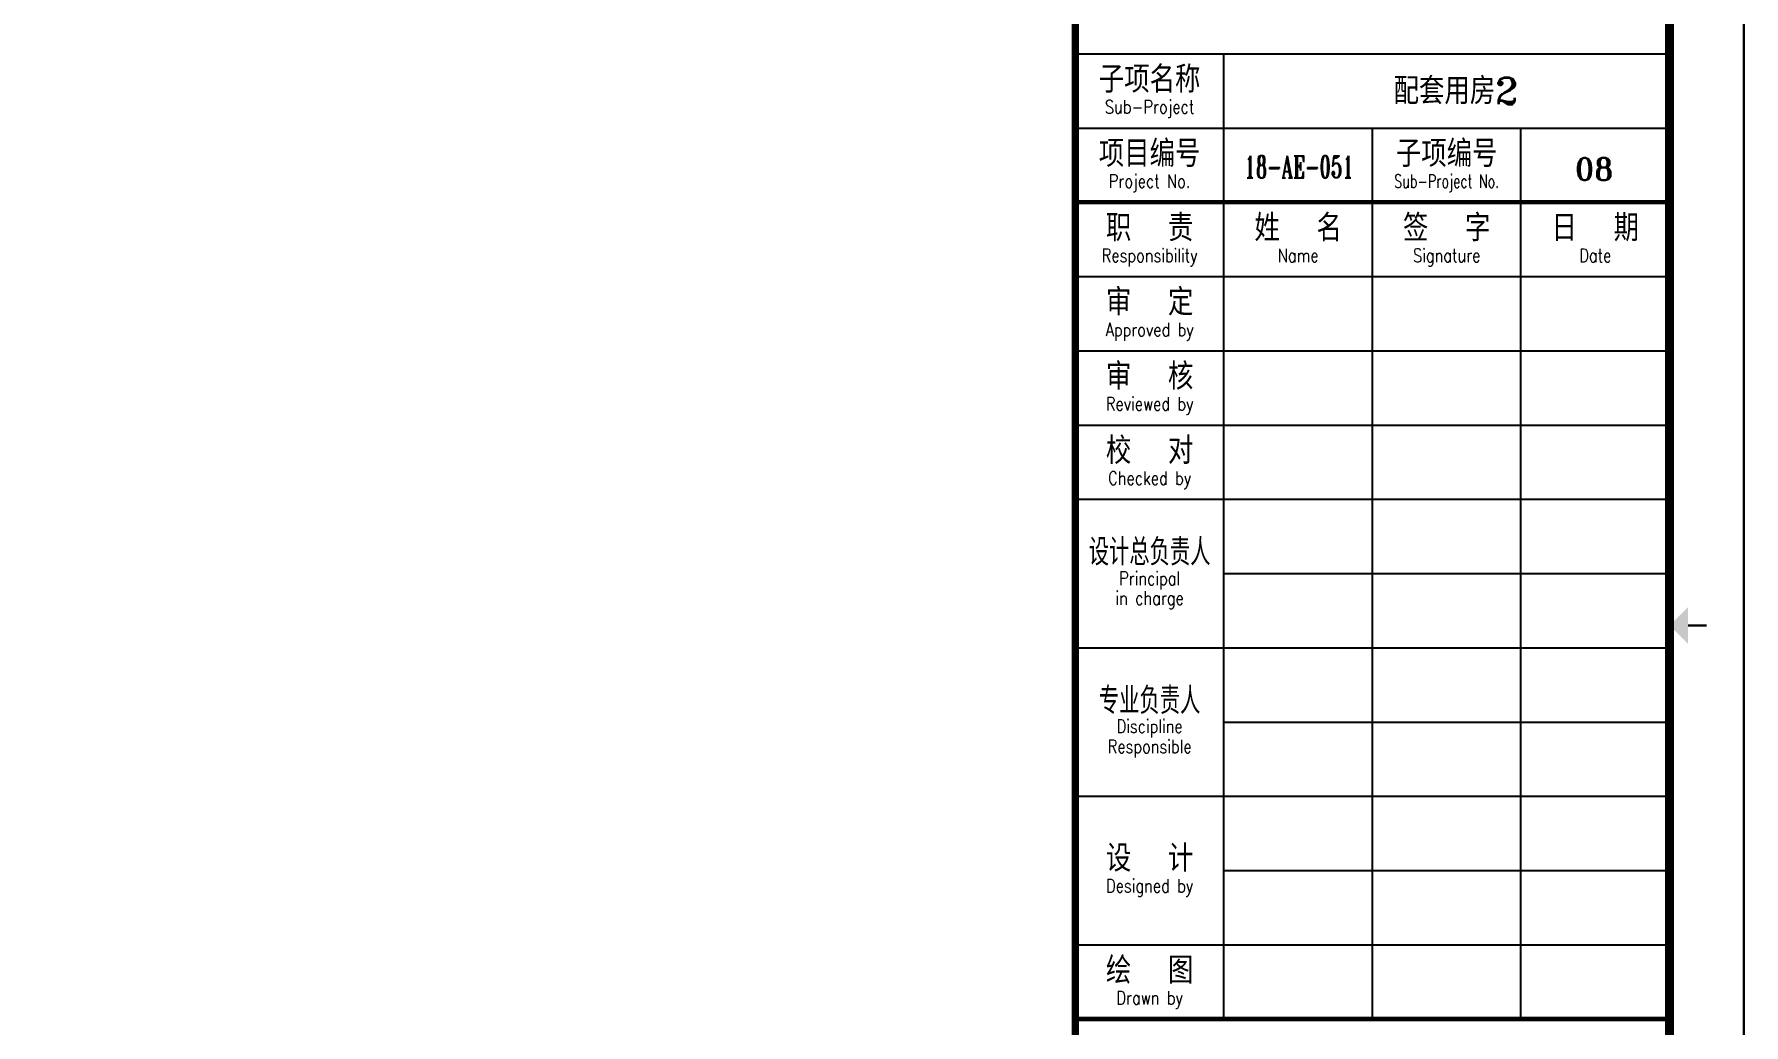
# Model space of a CAD drawing. Header units: millimetres. Extents: x -13830 to 215738, y -24143 to 193994.
# Drawn here: x 128539 to 140048, y 51768 to 58439 of the extents above; entities that cross this region are included whole.
import ezdxf
from ezdxf.enums import TextEntityAlignment as Align

# ---------------------------------------------------------------- set-up
doc = ezdxf.new("R2010")
doc.units = ezdxf.units.MM
doc.header["$LTSCALE"] = 100
doc.layers.get('0').update_dxf_attribs({"linetype": 'CONTINUOUS'})
doc.layers.add('TK HAHA', color=1, linetype='CONTINUOUS')
doc.layers.add('图框', color=7, linetype='CONTINUOUS')
doc.styles.add('TKZ1_tjhts.shx', font='tjromant.shx', dxfattribs={"bigfont": 'tjhts.shx'})
doc.styles.add('TKZ2_tjkts.shx', font='tjromant.shx', dxfattribs={"bigfont": 'tjkts.shx'})

# ---------------------------------------------------------------- blocks, each defined once
blk = doc.blocks.new('建筑类图框_A2')
for p, q in [((504, 287), (584, 287)), ((524, 157), (524, 287)), ((504, 277), (584, 277)), ((544, 157), (544, 277)), ((564, 157), (564, 277)), ((504, 257), (584, 257)), ((504, 247), (584, 247)), ((504, 237), (584, 237)), ((504, 227), (584, 227)), ((524, 217), (584, 217)), ((504, 207), (584, 207)), ((524, 197), (584, 197)), ((504, 187), (584, 187)), ((524, 177), (584, 177)), ((504, 167), (584, 167))]:
    blk.add_line(p, q)
for points, const_width in [([(504, 410), (504, 10)], 1), ([(504, 267), (584, 267)], 0.6), ([(504, 157), (584, 157)], 0.6)]:
    blk.add_lwpolyline(points, dxfattribs=dict(const_width=const_width))
at = {"layer": '图框'}
blk.add_line((594, 0), (594, 420), dxfattribs=at)
at = {"layer": '图框', "const_width": 1.2}
blk.add_lwpolyline([(584, 410), (25, 410), (25, 10), (584, 10)], close=True, dxfattribs=at)
at = {"layer": '图框', "const_width": 0.3}
blk.add_lwpolyline([(586.5, 210), (589, 210)], dxfattribs=at)
at = {"layer": '图框'}
blk.add_solid([(586.5, 207.5), (586.5, 212.5), (584, 210)], dxfattribs=at)
at = {"style": 'TKZ2_tjkts.shx'}
for s, p in [('子项名称', (514, 283.55)), ('项目编号', (514, 273.55)), ('职  责', (514, 263.55)), ('姓  名', (534, 263.55)), ('签  字', (554, 263.55)), ('日  期', (574, 263.55)), ('审  定', (514, 253.55)), ('审  核', (514, 243.55)), ('校  对', (514, 233.55)), ('设  计', (514, 178.65)), ('绘  图', (514, 163.55))]:
    blk.add_text(s, height=3.6, dxfattribs=at).set_placement(p, align=Align.MIDDLE_CENTER)
at = {"style": 'TKZ2_tjkts.shx', "width": 0.8}
for s, height, p in [('Sub-Project', 1.8, (514, 279.85)), ('Project No.', 1.8, (514, 269.85)), ('Responsibility', 1.8, (514, 259.85)), ('Name', 1.8, (534, 259.85)), ('Signature', 1.8, (554, 259.85)), ('Date', 1.8, (574, 259.85)), ('Approved by', 1.8, (514, 249.85)), ('Reviewed by', 1.8, (514, 239.85)), ('Checked by', 1.8, (514, 229.85)), ('设计总负责人', 3.6, (514, 219.88)), ('Principal', 1.8, (514, 216.35)), ('in charge', 1.8, (514, 213.7)), ('专业负责人', 3.6, (514, 199.88)), ('Discipline', 1.8, (514, 196.43)), ('Responsible', 1.8, (514, 193.7)), ('Designed by', 1.8, (514, 174.95)), ('Drawn by', 1.8, (514, 159.85))]:
    blk.add_text(s, height=height, dxfattribs=at).set_placement(p, align=Align.MIDDLE_CENTER)
at = {"style": 'TKZ1_tjhts.shx', "flags": 1}
for tag, p in [('CLIENT', (544, 391.5)), ('PROJETNAME', (544, 295.01)), ('SHEETTITLE', (544, 138.31))]:
    blk.add_attdef(tag, text='', height=5, dxfattribs=at).set_placement(p, align=Align.MIDDLE_CENTER)
at = {"style": 'TKZ1_tjhts.shx'}
for tag, height, p in [('SUB-PROJECT', 3.6, (554, 282)), ('SPRONO', 3, (573.85, 271.46)), ('DISLIN', 3.6, (534.11, 125.02)), ('STAGE', 3.6, (573.85, 124.59)), ('SHENO', 3, (533.97, 114.1)), ('REV', 3, (573.42, 115.09))]:
    blk.add_attdef(tag, text='', height=height, dxfattribs=at).set_placement(p, align=Align.MIDDLE_CENTER)
at = {"style": 'TKZ1_tjhts.shx', "width": 0.6}
blk.add_attdef('PRONO', text='', height=3, dxfattribs=at).set_placement((534.12, 271.77), align=Align.MIDDLE_CENTER)
at = {"layer": '图框', "style": 'TKZ2_tjkts.shx'}
blk.add_text('子项编号', height=3.6, dxfattribs=at).set_placement((554, 273.55), align=Align.MIDDLE_CENTER)
at = {"layer": '图框', "style": 'TKZ2_tjkts.shx', "width": 0.7}
blk.add_text('Sub-Project No.', height=1.8, dxfattribs=at).set_placement((554, 269.85), align=Align.MIDDLE_CENTER)

msp = doc.modelspace()

# ---------------------------------------------------------------- linework, layer by layer
at = {"layer": 'TK HAHA', "color": 1}
msp.add_lwpolyline([(140048.2, 43957.2), (110348.2, 43957.2), (110348.2, 64957.2), (140048.2, 64957.2)], close=True, dxfattribs=at)

# ---------------------------------------------------------------- block references
at = {"layer": '图框'}
ref = msp.add_blockref('建筑类图框_A2', (110348.2, 43957.2), dxfattribs=dict(at, xscale=50, yscale=50, zscale=50))
ref.add_attrib('SUB-PROJECT', ' 配套用房2', dxfattribs={"layer": '0', "height": 180, "style": 'TKZ1_tjhts.shx'}).set_placement((138048.2, 58057.2), align=Align.MIDDLE_CENTER)
ref.add_attrib('PRONO', '18-AE-051', dxfattribs={"layer": '0', "height": 150, "style": 'TKZ1_tjhts.shx', "width": 0.6}).set_placement((137054.2, 57545.7), align=Align.MIDDLE_CENTER)
ref.add_attrib('SPRONO', '08', dxfattribs={"layer": '0', "height": 150, "style": 'TKZ1_tjhts.shx'}).set_placement((139040.9, 57530.4), align=Align.MIDDLE_CENTER)

doc.saveas('drawing.dxf')
